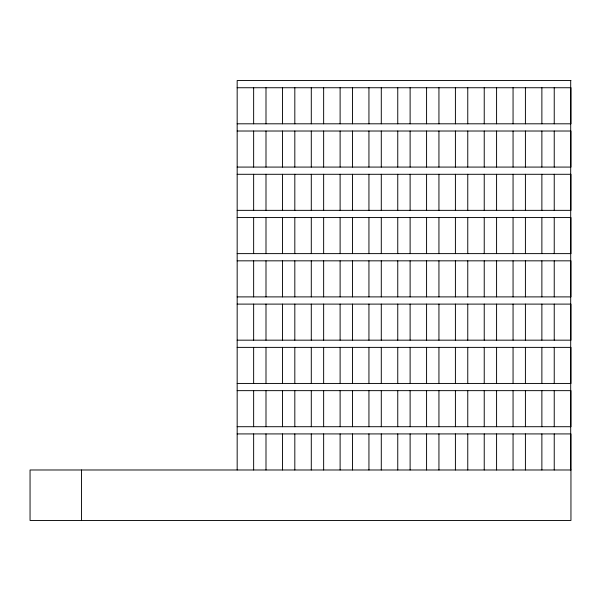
<?xml version="1.0" encoding="UTF-8"?>
<svg xmlns="http://www.w3.org/2000/svg" width="601" height="601" viewBox="0 0 601 601"><rect width="100%" height="100%" fill="white"/><g stroke="black" fill="none" stroke-linecap="round" stroke-linejoin="round"><path stroke-width="0.9" d="M570.95 80.534L237.17 80.534L237.17 469.982M237.17 87.746L570.702 87.746M237.17 123.806L570.702 123.806M237.17 131.018L570.95 131.018L570.95 167.078M237.17 167.078L570.702 167.078M237.17 174.29L570.95 174.29L570.95 210.35M237.17 210.35L570.702 210.35M237.17 217.562L570.95 217.562L570.95 253.622M237.17 253.622L570.702 253.622M237.17 260.834L570.95 260.834L570.95 296.894M237.17 296.894L570.702 296.894M237.17 304.106L570.95 304.106L570.95 340.166M237.17 340.166L570.702 340.166M237.17 347.378L570.95 347.378L570.95 383.438M237.17 383.438L570.702 383.438M237.17 390.65L570.95 390.65L570.95 426.71M237.17 426.71L570.702 426.71M237.17 433.922L570.95 433.922L570.95 520.466L30.05 520.466L30.05 469.982L570.95 469.982M570.95 87.746L570.95 123.806M570.702 80.534L570.702 469.982M554.235 87.746L554.235 123.806M554.235 131.018L554.235 167.078M554.235 174.29L554.235 210.35M554.235 217.562L554.235 253.622M554.235 260.834L554.235 296.894M554.235 304.106L554.235 340.166M554.235 347.378L554.235 383.438M554.235 390.65L554.235 426.71M554.235 433.922L554.235 469.982M541.877 87.746L541.877 123.806M541.877 131.018L541.877 167.078M541.877 174.29L541.877 210.35M541.877 217.562L541.877 253.622M541.877 260.834L541.877 296.894M541.877 304.106L541.877 340.166M541.877 347.378L541.877 383.438M541.877 390.65L541.877 426.71M541.877 433.922L541.877 469.982M525.409 87.746L525.409 123.806M525.409 131.018L525.409 167.078M525.409 174.29L525.409 210.35M525.409 217.562L525.409 253.622M525.409 260.834L525.409 296.894M525.409 304.106L525.409 340.166M525.409 347.378L525.409 383.438M525.409 390.65L525.409 426.71M525.409 433.922L525.409 469.982M513.059 87.746L513.059 123.806M513.059 131.018L513.059 167.078M513.059 174.29L513.059 210.35M513.059 217.562L513.059 253.622M513.059 260.834L513.059 296.894M513.059 304.106L513.059 340.166M513.059 347.378L513.059 383.438M513.059 390.65L513.059 426.71M513.059 433.922L513.059 469.982M496.584 87.746L496.584 123.806M496.584 131.018L496.584 167.078M496.584 174.29L496.584 210.35M496.584 217.562L496.584 253.622M496.584 260.834L496.584 296.894M496.584 304.106L496.584 340.166M496.584 347.378L496.584 383.438M496.584 390.65L496.584 426.71M496.584 433.922L496.584 469.982M484.233 87.746L484.233 123.806M484.233 131.018L484.233 167.078M484.233 174.29L484.233 210.35M484.233 217.562L484.233 253.622M484.233 260.834L484.233 296.894M484.233 304.106L484.233 340.166M484.233 347.378L484.233 383.438M484.233 390.65L484.233 426.71M484.233 433.922L484.233 469.982M467.766 87.746L467.766 123.806M467.766 131.018L467.766 167.078M467.766 174.29L467.766 210.35M467.766 217.562L467.766 253.622M467.766 260.834L467.766 296.894M467.766 304.106L467.766 340.166M467.766 347.378L467.766 383.438M467.766 390.65L467.766 426.71M467.766 433.922L467.766 469.982M455.408 87.746L455.408 123.806M455.408 131.018L455.408 167.078M455.408 174.29L455.408 210.35M455.408 217.562L455.408 253.622M455.408 260.834L455.408 296.894M455.408 304.106L455.408 340.166M455.408 347.378L455.408 383.438M455.408 390.65L455.408 426.71M455.408 433.922L455.408 469.982M438.94 87.746L438.94 123.806M438.94 131.018L438.94 167.078M438.94 174.29L438.94 210.35M438.94 217.562L438.94 253.622M438.94 260.834L438.94 296.894M438.94 304.106L438.94 340.166M438.94 347.378L438.94 383.438M438.94 390.65L438.94 426.71M438.94 433.922L438.94 469.982M426.582 87.746L426.582 123.806M426.582 131.018L426.582 167.078M426.582 174.29L426.582 210.35M426.582 217.562L426.582 253.622M426.582 260.834L426.582 296.894M426.582 304.106L426.582 340.166M426.582 347.378L426.582 383.438M426.582 390.65L426.582 426.71M426.582 433.922L426.582 469.982M410.115 87.746L410.115 123.806M410.115 131.018L410.115 167.078M410.115 174.29L410.115 210.35M410.115 217.562L410.115 253.622M410.115 260.834L410.115 296.894M410.115 304.106L410.115 340.166M410.115 347.378L410.115 383.438M410.115 390.65L410.115 426.71M410.115 433.922L410.115 469.982M397.757 87.746L397.757 123.806M397.757 131.018L397.757 167.078M397.757 174.29L397.757 210.35M397.757 217.562L397.757 253.622M397.757 260.834L397.757 296.894M397.757 304.106L397.757 340.166M397.757 347.378L397.757 383.438M397.757 390.65L397.757 426.71M397.757 433.922L397.757 469.982M381.289 87.746L381.289 123.806M381.289 131.018L381.289 167.078M381.289 174.29L381.289 210.35M381.289 217.562L381.289 253.622M381.289 260.834L381.289 296.894M381.289 304.106L381.289 340.166M381.289 347.378L381.289 383.438M381.289 390.65L381.289 426.71M381.289 433.922L381.289 469.982M368.939 87.746L368.939 123.806M368.939 131.018L368.939 167.078M368.939 174.29L368.939 210.35M368.939 217.562L368.939 253.622M368.939 260.834L368.939 296.894M368.939 304.106L368.939 340.166M368.939 347.378L368.939 383.438M368.939 390.65L368.939 426.71M368.939 433.922L368.939 469.982M352.471 87.746L352.471 123.806M352.471 131.018L352.471 167.078M352.471 174.29L352.471 210.35M352.471 217.562L352.471 253.622M352.471 260.834L352.471 296.894M352.471 304.106L352.471 340.166M352.471 347.378L352.471 383.438M352.471 390.65L352.471 426.71M352.471 433.922L352.471 469.982M340.113 87.746L340.113 123.806M340.113 131.018L340.113 167.078M340.113 174.29L340.113 210.35M340.113 217.562L340.113 253.622M340.113 260.834L340.113 296.894M340.113 304.106L340.113 340.166M340.113 347.378L340.113 383.438M340.113 390.65L340.113 426.71M340.113 433.922L340.113 469.982M323.646 87.746L323.646 123.806M323.646 131.018L323.646 167.078M323.646 174.29L323.646 210.35M323.646 217.562L323.646 253.622M323.646 260.834L323.646 296.894M323.646 304.106L323.646 340.166M323.646 347.378L323.646 383.438M323.646 390.65L323.646 426.71M323.646 433.922L323.646 469.982M311.288 87.746L311.288 123.806M311.288 131.018L311.288 167.078M311.288 174.29L311.288 210.35M311.288 217.562L311.288 253.622M311.288 260.834L311.288 296.894M311.288 304.106L311.288 340.166M311.288 347.378L311.288 383.438M311.288 390.65L311.288 426.71M311.288 433.922L311.288 469.982M294.821 87.746L294.821 123.806M294.821 131.018L294.821 167.078M294.821 174.29L294.821 210.35M294.821 217.562L294.821 253.622M294.821 260.834L294.821 296.894M294.821 304.106L294.821 340.166M294.821 347.378L294.821 383.438M294.821 390.65L294.821 426.71M294.821 433.922L294.821 469.982M282.462 87.746L282.462 123.806M282.462 131.018L282.462 167.078M282.462 174.29L282.462 210.35M282.462 217.562L282.462 253.622M282.462 260.834L282.462 296.894M282.462 304.106L282.462 340.166M282.462 347.378L282.462 383.438M282.462 390.65L282.462 426.71M282.462 433.922L282.462 469.982M265.995 87.746L265.995 123.806M265.995 131.018L265.995 167.078M265.995 174.29L265.995 210.35M265.995 217.562L265.995 253.622M265.995 260.834L265.995 296.894M265.995 304.106L265.995 340.166M265.995 347.378L265.995 383.438M265.995 390.65L265.995 426.71M265.995 433.922L265.995 469.982M253.645 87.746L253.645 123.806M253.645 131.018L253.645 167.078M253.645 174.29L253.645 210.35M253.645 217.562L253.645 253.622M253.645 260.834L253.645 296.894M253.645 304.106L253.645 340.166M253.645 347.378L253.645 383.438M253.645 390.65L253.645 426.71M253.645 433.922L253.645 469.982M81.473 469.982L81.473 520.466"/></g></svg>
